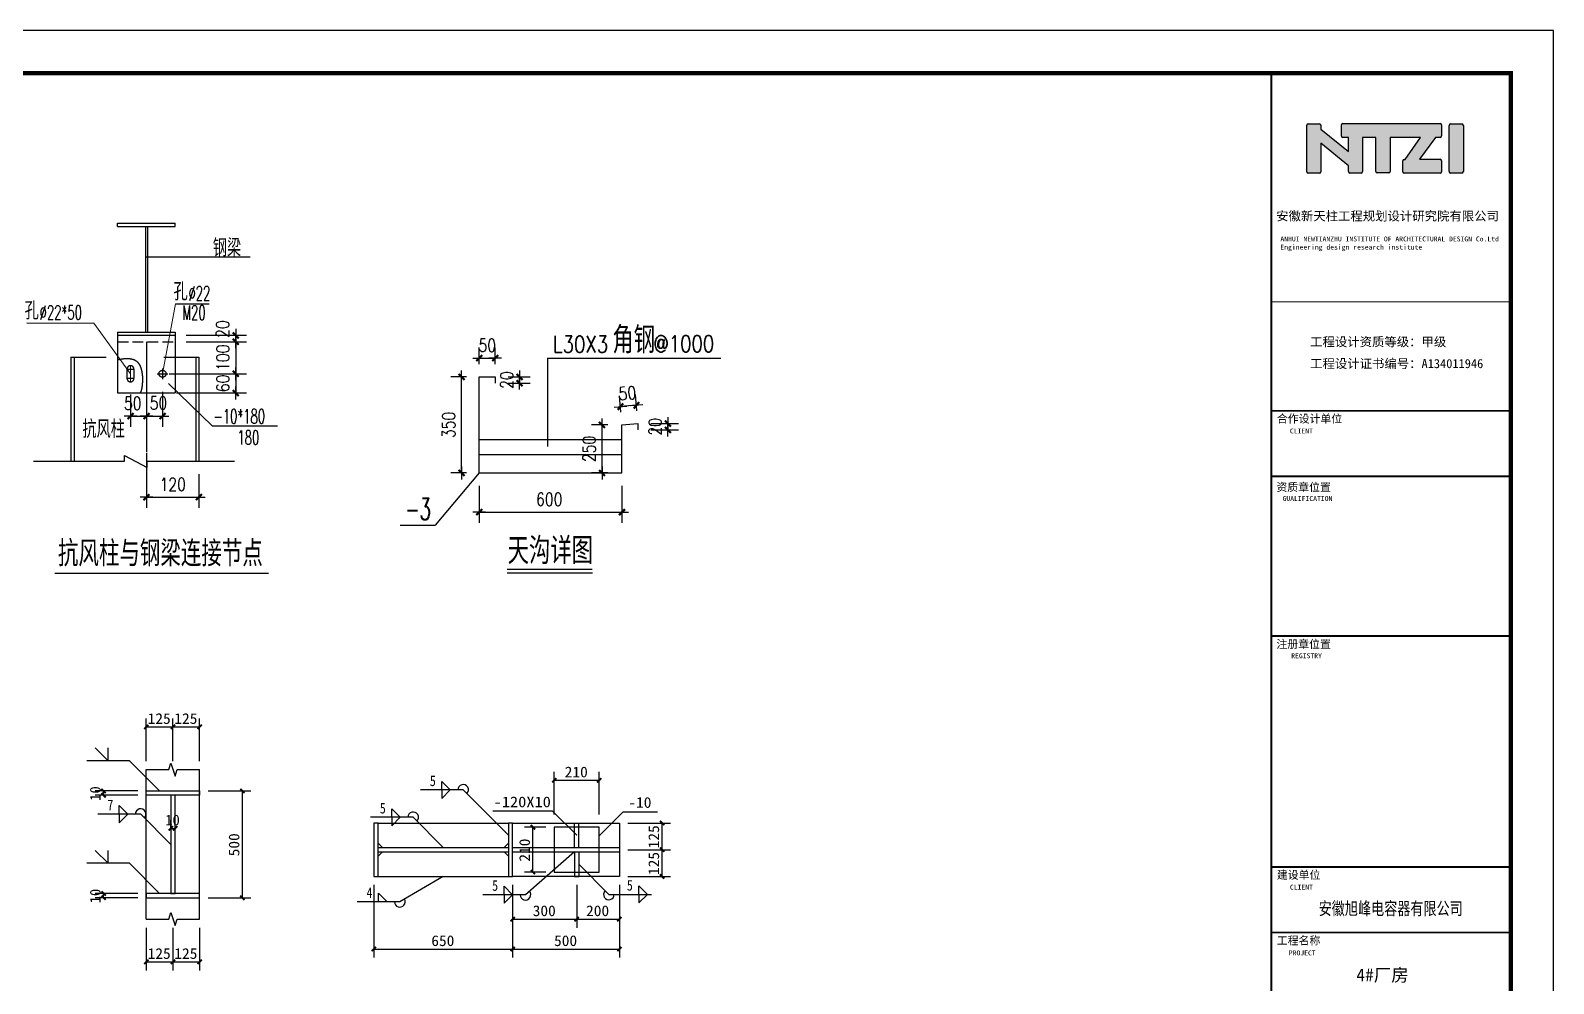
# Model space of a CAD drawing. Extents: x 32177600 to 32582346, y -189249 to 154687.
# Drawn here: x 32546674 to 32582346, y 33143 to 55451 of the extents above; entities that cross this region are included whole.
import ezdxf
from ezdxf.enums import TextEntityAlignment as Align

# ---------------------------------------------------------------- set-up
doc = ezdxf.new("R2010")
doc.units = 0
doc.header["$LTSCALE"] = 1000
doc.header["$MEASUREMENT"] = 0
doc.linetypes.add('ACAD_ISO04W100', pattern=[30.5, 24, -3, 0.5, -3])
doc.linetypes.add('DASH', pattern=[0.35, 0.25, -0.1])
doc.layers.get('0').update_dxf_attribs({"linetype": 'CONTINUOUS'})
doc.layers.get('DEFPOINTS').update_dxf_attribs({"linetype": 'CONTINUOUS'})
for name, color, linetype in [('10', 7, 'CONTINUOUS'), ('GREEN', 3, 'CONTINUOUS'), ('PUB_', 7, 'CONTINUOUS'), ('PUB_DIM', 3, 'CONTINUOUS'), ('PUB_TAB', 7, 'CONTINUOUS'), ('PUB_TEXT', 7, 'CONTINUOUS'), ('PUB_TITLE', 4, 'CONTINUOUS'), ('尺寸标注', 253, 'CONTINUOUS'), ('焊缝标注', 253, 'CONTINUOUS'), ('编号标注', 253, 'CONTINUOUS'), ('钢板标注', 253, 'CONTINUOUS')]:
    doc.layers.add(name, color=color, linetype=linetype)
doc.layers.add('标注线', color=7, linetype='CONTINUOUS', lineweight=13)
doc.styles.add('_HZTXT', font='txt.shx', dxfattribs={"width": 0.8, "bigfont": 'hztxt.shx'})
doc.styles.add('_SIMPLEX', font='SIMPLEX', dxfattribs={"width": 0.8})
doc.styles.add('DIM_FONT', font='SIMPLEX.shx', dxfattribs={"width": 0.8})
doc.styles.add('STYLE-黑体', font='simhei.ttf')
doc.styles.add('TQ', font='')
doc.styles.add('中西', font='romans.shx', dxfattribs={"width": 0.8, "height": 350, "bigfont": 'hztxt.shx'})
doc.styles.get('TQ').set_extended_font_data('SimSun')
doc.dimstyles.new('DIMN', dxfattribs={"dimtxt": 300, "dimasz": 1, "dimexe": 250, "dimexo": 300, "dimgap": 150, "dimtad": 1, "dimdec": 0, "dimzin": 0, "dimdsep": 46, "dimtxsty": 'DIM_FONT', "dimblk": '_DIMX', "dimcen": 0.09, "dimclrt": 7, "dimadec": 0, "dimazin": 0, "dimtfac": 1, "dimtdec": 0, "dimtix": 1, "dimtmove": 2, "dimatfit": 3, "dimldrblk": '_DIMX', "dimfxl": 0, "dimtolj": 1, "dimtzin": 0, "dimarcsym": 0})

# ---------------------------------------------------------------- blocks, each defined once
blk = doc.blocks.new('tk')
h = blk.add_hatch(color=256)
h.paths.add_polyline_path([(31009895, -54327), (31010541, -54856), (31010541, -54993, 0.414214), (31010573, -55025), (31010836, -55025, 0.414214), (31010868, -54993), (31010868, -54194), (31011182, -54194), (31011182, -54992, 0.414214), (31011214, -55024), (31011484, -55024, 0.414214), (31011516, -54992), (31011516, -54195), (31012229, -54195), (31011867, -54706), (31011845, -54706, 0.414214), (31011813, -54738), (31011813, -55000, 0.414214), (31011845, -55032), (31012685, -55032, 0.414214), (31012717, -55000), (31012717, -54736, 0.414214), (31012685, -54704), (31012205, -54704), (31012579, -54190), (31012686, -54190, 0.414214), (31012718, -54158), (31012718, -53897, 0.414214), (31012686, -53865), (31010407, -53865, 0.414214), (31010375, -53897), (31010375, -54164, 0.414214), (31010407, -54196), (31010538, -54196), (31010538, -54524), (31009893, -53997), (31009893, -53908, 0.41489), (31009861, -53876), (31009593, -53876, 0.414214), (31009561, -53908), (31009561, -54996, 0.414214), (31009593, -55028), (31009863, -55028, 0.414214), (31009895, -54996)])
h.paths.add_polyline_path([(31012899, -54993, 0.414214), (31012931, -55025), (31013198, -55025, 0.414214), (31013230, -54993), (31013230, -53909, 0.414214), (31013198, -53877), (31012931, -53877, 0.414214), (31012899, -53909)])
for p, q in [((31009561, -54996), (31009561, -53908)), ((31009593, -53876), (31009861, -53876)), ((31009893, -53908), (31009893, -53997)), ((31009893, -53997), (31010538, -54524)), ((31010375, -54164), (31010375, -53897)), ((31010407, -53865), (31012686, -53865)), ((31010538, -54196), (31010407, -54196)), ((31010538, -54524), (31010538, -54196)), ((31011182, -54194), (31010868, -54194)), ((31010868, -54194), (31010868, -54993)), ((31011182, -54992), (31011182, -54194)), ((31012229, -54195), (31011516, -54195)), ((31011516, -54195), (31011516, -54992)), ((31011867, -54706), (31012229, -54195)), ((31012579, -54190), (31012205, -54704)), ((31012686, -54190), (31012579, -54190)), ((31012718, -53897), (31012718, -54158)), ((31012899, -54993), (31012899, -53909)), ((31012931, -53877), (31013198, -53877)), ((31013230, -53909), (31013230, -54993)), ((31010541, -54856), (31009895, -54327)), ((31009895, -54327), (31009895, -54996)), ((31010541, -54993), (31010541, -54856)), ((31011813, -55000), (31011813, -54738)), ((31011845, -54706), (31011867, -54706)), ((31012205, -54704), (31012685, -54704)), ((31012717, -54736), (31012717, -55000)), ((31009863, -55028), (31009593, -55028)), ((31010836, -55025), (31010573, -55025)), ((31011484, -55024), (31011214, -55024)), ((31012685, -55032), (31011845, -55032)), ((31013198, -55025), (31012931, -55025))]:
    blk.add_line(p, q)
for centre, start, end in [((31009593, -53908), 90, 180), ((31009861, -53908), 359.8676, 90), ((31010407, -53897), 90, 180), ((31010407, -54164), 180, 270), ((31012686, -53897), 0, 90), ((31012686, -54158), 270, 0), ((31012931, -53909), 90, 180), ((31013198, -53909), 0, 90), ((31011845, -54738), 90, 180), ((31012685, -54736), 0, 90), ((31009593, -54996), 180, 270), ((31009863, -54996), 270, 0), ((31010573, -54993), 180, 270), ((31010836, -54993), 270, 0), ((31011214, -54992), 180, 270), ((31011484, -54992), 270, 0), ((31011845, -55000), 180, 270), ((31012685, -55000), 270, 0), ((31012931, -54993), 180, 270), ((31013198, -54993), 270, 0)]:
    blk.add_arc(centre, 32, start, end)
at = {"layer": 'PUB_TEXT'}
for q in [(31013606, -52688), (31014342, -53218)]:
    blk.add_line((31014342, -52688), q, dxfattribs=at)
at = {"layer": 'PUB_TITLE'}
blk.add_line((31014342, -52688), (31008732, -52688), dxfattribs=at)
at = {"layer": 'PUB_TITLE', "lineweight": 40}
blk.add_line((31008730, -62123), (31014340, -62123), dxfattribs=at)
for points, const_width in [([(31008732, -52688), (31008732, -92688)], 42.5), ([(31008732, -58043), (31014342, -58043)], 25.5), ([(31008732, -60593), (31014342, -60593)], 42.5), ([(31008732, -62123), (31014342, -62123)], 42.5), ([(31008730, -65863), (31014340, -65863)], 42.5), ([(31008732, -71271), (31014342, -71271)], 42.5), ([(31008732, -72801), (31014342, -72801)], 42.5)]:
    blk.add_lwpolyline(points, dxfattribs=dict(at, const_width=const_width))
at = {"layer": 'PUB_TEXT', "char_height": 212.5, "attachment_point": 1, "style": 'TQ'}
for s, insert in [('安徽新天柱工程规划设计研究院有限公司 ', (31008846, -55925)), ('工程设计资质等级：甲级 ', (31009642, -58869)), ('工程设计证书编号：{\\C0;A134011946} ', (31009642, -59379))]:
    blk.add_mtext(s, dxfattribs=dict(at, insert=insert))
at = {"layer": 'PUB_TEXT', "attachment_point": 1, "style": 'TQ'}
for s, insert, char_height, width in [('ANHUI NEWTIANZHU INSTITUTE OF ARCHITECTURAL DESIGN Co.Ltd\\PEngineering design research institute', (31008945, -56511), 114.75, 5257.35), ('合作设计单位', (31008862, -60683), 187, 1749.26), ('CLIENT', (31009168, -61006), 114.8, 2399.55), ('资质章位置', (31008851, -62285), 187, 2125), ('GUALIFICATION', (31008995, -62587), 114.75, 2680.9), ('注册章位置', (31008851, -65960), 187, 1530), ('REGISTRY', (31009199, -66268), 114.8, 2399.55), ('建设单位', (31008862, -71361), 187, 1111.8), ('CLIENT', (31009168, -71684), 114.8, 2399.55), ('工程名称', (31008860, -72899), 187, 1111.8), ('PROJECT', (31009142, -73224), 114.8, 2399.55)]:
    blk.add_mtext(s, dxfattribs=dict(at, insert=insert, char_height=char_height, width=width))
blk = doc.blocks.new('_DIMX')
blk.add_line((-150, 0), (150, 0))
at = {"const_width": 50}
blk.add_lwpolyline([(-70, -70), (70, 70)], dxfattribs=at)
blk = doc.blocks.new('*D125')
at = {"layer": 'DEFPOINTS', "color": 0}
for p in [(32549620, 47416), (32549794, 46966), (32551482, 46966)]:
    blk.add_point(p, dxfattribs=at)
at = {"layer": 'PUB_DIM', "color": 0, "lineweight": -2}
for p, q in [((32549920, 47416), (32551732, 47416)), ((32551482, 47417), (32551482, 47418)), ((32551482, 47416), (32551482, 46966)), ((32550094, 46966), (32551732, 46966)), ((32551482, 46965), (32551482, 46964))]:
    blk.add_line(p, q, dxfattribs=at)
for p, rotation in [((32551482, 47416), 270), ((32551482, 46966), 90)]:
    blk.add_blockref('_DIMX', p, dxfattribs=dict(at, rotation=rotation))
at = {"layer": 'PUB_DIM', "color": 7, "insert": (32551182, 47191), "char_height": 300, "attachment_point": 5, "rotation": 90, "style": 'DIM_FONT'}
blk.add_mtext('\\A1;60', dxfattribs=at)
blk = doc.blocks.new('*D126')
at = {"layer": 'DEFPOINTS', "color": 0}
for p in [(32550019, 48166), (32549620, 47416), (32551482, 47416)]:
    blk.add_point(p, dxfattribs=at)
at = {"layer": 'PUB_DIM', "color": 0, "lineweight": -2}
for p, q in [((32550319, 48166), (32551732, 48166)), ((32551482, 48167), (32551482, 48168)), ((32551482, 48166), (32551482, 47416)), ((32549920, 47416), (32551732, 47416)), ((32551482, 47415), (32551482, 47414))]:
    blk.add_line(p, q, dxfattribs=at)
for p, rotation in [((32551482, 48166), 270), ((32551482, 47416), 90)]:
    blk.add_blockref('_DIMX', p, dxfattribs=dict(at, rotation=rotation))
at = {"layer": 'PUB_DIM', "color": 7, "insert": (32551182, 47791), "char_height": 300, "attachment_point": 5, "rotation": 90, "style": 'DIM_FONT'}
blk.add_mtext('\\A1;100', dxfattribs=at)
blk = doc.blocks.new('*D127')
at = {"layer": 'DEFPOINTS', "color": 0}
for p in [(32550019, 48316), (32550019, 48166), (32551482, 48166)]:
    blk.add_point(p, dxfattribs=at)
at = {"layer": 'PUB_DIM', "color": 0, "lineweight": -2}
for p, q in [((32550319, 48316), (32551732, 48316)), ((32550319, 48166), (32551732, 48166)), ((32551482, 48317), (32551482, 48318)), ((32551482, 48316), (32551482, 48166)), ((32551482, 48165), (32551482, 48164))]:
    blk.add_line(p, q, dxfattribs=at)
for p, rotation in [((32551482, 48316), 270), ((32551482, 48166), 90)]:
    blk.add_blockref('_DIMX', p, dxfattribs=dict(at, rotation=rotation))
at = {"layer": 'PUB_DIM', "color": 7, "insert": (32551175, 48462), "char_height": 300, "attachment_point": 5, "rotation": 90, "style": 'DIM_FONT'}
blk.add_mtext('\\A1;20', dxfattribs=at)

msp = doc.modelspace()

# ---------------------------------------------------------------- linework, layer by layer
at = {"linetype": 'ACAD_ISO04W100'}
for p, q in [((32548716.7, 50865.6), (32548716.7, 50940.6)), ((32548716.7, 50940.6), (32550066.7, 50940.6)), ((32548716.7, 50865.6), (32550066.7, 50865.6)), ((32549369.2, 50865.6), (32549369.2, 48390.6)), ((32549414.2, 50865.6), (32549414.2, 48390.6)), ((32550066.7, 50865.6), (32550066.7, 50940.6)), ((32548716.7, 48390.6), (32550066.7, 48390.6)), ((32548716.7, 48390.6), (32548716.7, 48315.6)), ((32548716.7, 48315.6), (32548716.7, 46965.6)), ((32548716.7, 48315.6), (32550066.7, 48315.6)), ((32549391.7, 48165.6), (32549391.7, 45584.6)), ((32550066.7, 48390.6), (32550066.7, 48315.6)), ((32550066.7, 48315.6), (32550066.7, 46965.6)), ((32547619.4, 47807.3), (32547619.4, 45368.3)), ((32547619.4, 47807.3), (32548444.4, 47807.3)), ((32547694.4, 47807.3), (32547694.4, 45368.3)), ((32549794.4, 47807.3), (32550619.4, 47807.3)), ((32550544.4, 47807.3), (32550544.4, 45368.3)), ((32550619.4, 47807.3), (32550619.4, 45368.3)), ((32548934.2, 47520.6), (32548934.2, 47310.6)), ((32548934.2, 47520.6), (32549099.2, 47520.6)), ((32549099.2, 47520.6), (32549099.2, 47310.6)), ((32549766.7, 47541.4), (32549766.7, 47289.7)), ((32548934.2, 47310.6), (32549099.2, 47310.6)), ((32549640.9, 47415.6), (32549892.6, 47415.6)), ((32548716.7, 46965.6), (32550066.7, 46965.6)), ((32546746.6, 45368.3), (32548878.5, 45368.3)), ((32548878.5, 45505.4), (32549406, 45222.7)), ((32548878.5, 45368.3), (32548878.5, 45505.4)), ((32549406, 45222.7), (32549406, 45368.3)), ((32549406, 45368.3), (32551455.9, 45368.3))]:
    msp.add_line(p, q, dxfattribs=at)
for p, q in [((32549385.9, 50151.4), (32551821.6, 50151.4)), ((32558787.6, 47780.9), (32558787.6, 45716.5)), ((32557185.4, 47343.7), (32557560.4, 47343.7)), ((32557185.4, 45093.7), (32557185.4, 47343.7)), ((32557560.4, 47343.7), (32557560.4, 47193.7)), ((32560528.6, 46218.7), (32560902.3, 46249.8)), ((32560528.6, 45093.7), (32560528.6, 46218.7)), ((32560902.3, 46249.8), (32560902.3, 46099.8)), ((32557185.4, 45093.7), (32560528.6, 45093.7)), ((32557836.7, 42843.5), (32559826.8, 42843.5)), ((32557836.7, 42756.2), (32559835.6, 42756.2))]:
    msp.add_line(p, q)
at = {"linetype": 'DASH'}
msp.add_line((32548716.7, 48165.6), (32550066.7, 48165.6), dxfattribs=at)
at = {"color": 0, "linetype": 'ByBlock'}
for p, q in [((32557185.4, 47643.7), (32557185.4, 48031.7)), ((32557560.4, 47643.7), (32557560.4, 48031.7)), ((32557184.4, 47781.7), (32557183.4, 47781.7)), ((32557185.4, 47781.7), (32557560.4, 47781.7)), ((32557561.4, 47781.7), (32557562.4, 47781.7)), ((32556885.4, 47343.7), (32556520.6, 47343.7)), ((32556770.6, 45094.7), (32556770.6, 47342.7)), ((32557860.4, 47343.7), (32558380, 47343.7)), ((32557860.4, 47193.7), (32558380, 47193.7)), ((32558130, 47344.7), (32558130, 47345.7)), ((32558130, 47193.7), (32558130, 47343.7)), ((32558130, 47192.7), (32558130, 47191.7)), ((32560503.7, 46517.7), (32560472.2, 46895.6)), ((32560877.4, 46548.8), (32560845.9, 46926.8)), ((32560492, 46646.4), (32560491, 46646.3)), ((32560866.7, 46677.6), (32560493, 46646.5)), ((32560867.7, 46677.7), (32560868.7, 46677.8)), ((32560194.6, 46218.7), (32559811.4, 46218.7)), ((32560061.4, 45094.7), (32560061.4, 46217.7)), ((32561202.3, 46249.8), (32561854.7, 46249.8)), ((32561202.3, 46099.8), (32561854.7, 46099.8)), ((32561604.7, 46250.8), (32561604.7, 46251.8)), ((32561604.7, 46249.8), (32561604.7, 46099.8)), ((32561604.7, 46098.8), (32561604.7, 46097.8)), ((32556885.4, 45093.7), (32556520.6, 45093.7)), ((32560194.6, 45093.7), (32559811.4, 45093.7)), ((32557185.4, 44793.7), (32557185.4, 43926.1)), ((32560528.6, 44793.7), (32560528.6, 43926.1)), ((32557186.4, 44176.1), (32560527.6, 44176.1))]:
    msp.add_line(p, q, dxfattribs=at)
at = {"linetype": 'ACAD_ISO04W100'}
msp.add_circle((32549766.7, 47415.6), 82.5, dxfattribs=at)
for centre, start, end in [((32549016.7, 47520.6), 0, 180), ((32549016.7, 47310.6), 180, 0)]:
    msp.add_arc(centre, 82.5, start, end, dxfattribs=at)
msp.add_open_spline([(32548716.7, 47743.4), (32548716.7, 47743.4), (32549401.7, 47938.9), (32549302.1, 47042.8), (32549243.1, 46965.6)], degree=3, knots=[0, 0, 0, 0, 70.1880772, 173.8947467, 173.8947467, 173.8947467, 173.8947467], dxfattribs=at)
msp.add_solid([(32557185.4, 45093.7), (32557040.9, 44954), (32557071.4, 44928.2)])
at = {"layer": '10', "const_width": 33.7, "elevation": 675}
msp.add_lwpolyline([(32547241.1, 42742), (32552250.5, 42742)], dxfattribs=at)
at = {"layer": 'DEFPOINTS', "color": 0, "linetype": 'ByBlock'}
for p in [(32557560.4, 47781.7), (32556770.6, 47343.7), (32557185.4, 47343.7), (32557185.4, 47343.7), (32557560.4, 47343.7), (32557560.4, 47343.7), (32557560.4, 47193.7), (32558130, 47343.7), (32560493, 46646.5), (32560061.4, 46218.7), (32560528.6, 46218.7), (32560528.6, 46218.7), (32560902.3, 46249.8), (32560902.3, 46249.8), (32560902.3, 46099.8), (32561604.7, 46099.8), (32557185.4, 45093.7), (32557185.4, 45093.7), (32560528.6, 45093.7), (32560528.6, 45093.7), (32560528.6, 44176.1)]:
    msp.add_point(p, dxfattribs=at)
at = {"layer": 'PUB_'}
for p, q in [((32558787.6, 47780.9), (32562840.2, 47780.9)), ((32560528.6, 45866.1), (32557185.4, 45866.1)), ((32560528.6, 45517.9), (32557185.4, 45517.9))]:
    msp.add_line(p, q, dxfattribs=at)
at = {"layer": 'PUB_DIM'}
for p, q in [((32549391.7, 45568.9), (32549391.7, 44276.7)), ((32550619.4, 45068.3), (32550619.4, 44276.7)), ((32549392.7, 44526.7), (32550618.4, 44526.7))]:
    msp.add_line(p, q, dxfattribs=at)
at = {"layer": 'PUB_TEXT'}
for p, q in [((32550072.8, 49054.7), (32550858.1, 49052.1)), ((32546586.3, 48607.9, -147), (32548156.9, 48602.8, -147)), ((32550933.8, 46195.5, -147), (32552459.4, 46195.5, -147)), ((32557185.4, 45093.7), (32556153, 43875)), ((32555331.6, 43875), (32556153, 43875))]:
    msp.add_line(p, q, dxfattribs=at)
at = {"layer": 'PUB_TITLE'}
msp.add_lwpolyline([(32508046.3, 13451.5), (32582346.3, 13451.5), (32582346.3, 55451.5), (32508046.3, 55451.5)], close=True, dxfattribs=at)
at = {"layer": 'PUB_TITLE', "const_width": 100}
msp.add_lwpolyline([(32510546.3, 14451.5), (32581346.3, 14451.5), (32581346.3, 54451.5), (32510546.3, 54451.5)], close=True, dxfattribs=at)
at = {"layer": '尺寸标注'}
for p, q in [((32549386.9, 38350), (32549386.9, 39350)), ((32550011.9, 38350), (32550011.9, 39350)), ((32550011.9, 38350), (32550011.9, 39350)), ((32550636.9, 38350), (32550636.9, 39350)), ((32549386.9, 39150), (32550011.9, 39150)), ((32550011.9, 39150), (32550636.9, 39150)), ((32549911.9, 38150), (32549961.9, 38303.8)), ((32549961.9, 38303.8), (32550061.7, 37997)), ((32549386.9, 38150), (32549911.9, 38150)), ((32550061.7, 37997), (32550111.9, 38150.8)), ((32550111.9, 38150.8), (32550636.9, 38150)), ((32558942.5, 37100, 100), (32558942.5, 38100, 100)), ((32558942.5, 37900, 100), (32559992.5, 37900, 100)), ((32559992.5, 37100, 100), (32559992.5, 38100, 100)), ((32549186.9, 37650), (32548186.9, 37650)), ((32549186.9, 37550), (32548186.9, 37550)), ((32548386.9, 37550), (32548386.9, 37650)), ((32550836.9, 37650), (32551836.9, 37650)), ((32551636.9, 35150), (32551636.9, 37650)), ((32549961.9, 36765), (32549961.9, 36975)), ((32549961.9, 36775), (32550061.9, 36775)), ((32550061.9, 36765), (32550061.9, 36975)), ((32558742.5, 36800, 100), (32558242.5, 36800, 100)), ((32558442.5, 35750, 100), (32558442.5, 36800, 100)), ((32560667.5, 36900, 100), (32561667.5, 36900, 100)), ((32561467.5, 36275, 100), (32561467.5, 36900, 100)), ((32560667.5, 36275, 100), (32561667.5, 36275, 100)), ((32560667.5, 36275, 100), (32561667.5, 36275, 100)), ((32561467.5, 35650, 100), (32561467.5, 36275, 100)), ((32558742.5, 35750, 100), (32558242.5, 35750, 100)), ((32554717.5, 35450, 100), (32554717.5, 33750, 100)), ((32557967.5, 35450, 100), (32557967.5, 34450, 100)), ((32557967.5, 35450, 100), (32557967.5, 33750, 100)), ((32557967.5, 35450, 100), (32557967.5, 33750, 100)), ((32559467.5, 35450, 100), (32559467.5, 34450, 100)), ((32559467.5, 35450, 100), (32559467.5, 34450, 100)), ((32560467.5, 35450, 100), (32560467.5, 34450, 100)), ((32560467.5, 35450, 100), (32560467.5, 33750, 100)), ((32560667.5, 35650, 100), (32561667.5, 35650, 100)), ((32549186.9, 35250), (32548186.9, 35250)), ((32549186.9, 35150), (32548186.9, 35150)), ((32548386.9, 35150), (32548386.9, 35250)), ((32550836.9, 35150), (32551836.9, 35150)), ((32549386.9, 34650), (32549911.9, 34650)), ((32549911.9, 34650), (32549961.9, 34803.8)), ((32549961.9, 34803.8), (32550061.7, 34497)), ((32550061.7, 34497), (32550111.9, 34650.8)), ((32550111.9, 34650.8), (32550636.9, 34650)), ((32557967.5, 34650, 100), (32559467.5, 34650, 100)), ((32559467.5, 34650, 100), (32560467.5, 34650, 100)), ((32549386.9, 34450), (32549386.9, 33450)), ((32550011.9, 34450), (32550011.9, 33450)), ((32550011.9, 34450), (32550011.9, 33450)), ((32550636.9, 34450), (32550636.9, 33450)), ((32554717.5, 33950, 100), (32557967.5, 33950, 100)), ((32557967.5, 33950, 100), (32560467.5, 33950, 100)), ((32549386.9, 33650), (32550011.9, 33650)), ((32550011.9, 33650), (32550636.9, 33650))]:
    msp.add_line(p, q, dxfattribs=at)
at = {"layer": '尺寸标注', "const_width": 45}
for points in [[(32549336.9, 39100), (32549436.9, 39200)], [(32549961.9, 39100), (32550061.9, 39200)], [(32549961.9, 39100), (32550061.9, 39200)], [(32550586.9, 39100), (32550686.9, 39200)], [(32548336.9, 37700), (32548436.9, 37600)], [(32548336.9, 37600), (32548436.9, 37500)], [(32551586.9, 37700), (32551686.9, 37600)], [(32549911.9, 36725), (32550011.9, 36825)], [(32550011.9, 36725), (32550111.9, 36825)], [(32548336.9, 35300), (32548436.9, 35200)], [(32548336.9, 35200), (32548436.9, 35100)], [(32551586.9, 35200), (32551686.9, 35100)], [(32549336.9, 33600), (32549436.9, 33700)], [(32549961.9, 33600), (32550061.9, 33700)], [(32549961.9, 33600), (32550061.9, 33700)], [(32550586.9, 33600), (32550686.9, 33700)]]:
    msp.add_lwpolyline(points, dxfattribs=at)
at = {"layer": '尺寸标注', "color": 3}
for points in [[(32549386.9, 34650), (32549386.9, 38150)], [(32550636.9, 34650), (32550636.9, 38150)]]:
    msp.add_lwpolyline(points, dxfattribs=at)
at = {"layer": '尺寸标注', "const_width": 45, "elevation": 100}
for points in [[(32558892.5, 37850), (32558992.5, 37950)], [(32559942.5, 37850), (32560042.5, 37950)], [(32558392.5, 36850), (32558492.5, 36750)], [(32561417.5, 36950), (32561517.5, 36850)], [(32561417.5, 36325), (32561517.5, 36225)], [(32561417.5, 36325), (32561517.5, 36225)], [(32558392.5, 35800), (32558492.5, 35700)], [(32561417.5, 35700), (32561517.5, 35600)], [(32557917.5, 34600), (32558017.5, 34700)], [(32559417.5, 34600), (32559517.5, 34700)], [(32559417.5, 34600), (32559517.5, 34700)], [(32560417.5, 34600), (32560517.5, 34700)], [(32554667.5, 33900), (32554767.5, 34000)], [(32557917.5, 33900), (32558017.5, 34000)], [(32557917.5, 33900), (32558017.5, 34000)], [(32560417.5, 33900), (32560517.5, 34000)]]:
    msp.add_lwpolyline(points, dxfattribs=at)
at = {"layer": '尺寸标注', "color": 3, "elevation": 100}
for points in [[(32554817.5, 36900), (32554717.5, 36900)], [(32554717.5, 36900), (32554717.5, 35650)], [(32554817.5, 35650), (32554817.5, 36900)], [(32557967.5, 36900), (32557867.5, 36900)], [(32557867.5, 36900), (32557867.5, 35650)], [(32557967.5, 35650), (32557967.5, 36900)], [(32554817.5, 36325), (32557867.5, 36325)], [(32554817.5, 36225), (32557867.5, 36225)], [(32554717.5, 35650), (32554817.5, 35650)], [(32557867.5, 35650), (32557967.5, 35650)]]:
    msp.add_lwpolyline(points, dxfattribs=at)
at = {"layer": '标注线', "linetype": 'ACAD_ISO04W100'}
for p, q in [((32550072.8, 49054.7), (32549766.7, 47415.6)), ((32548156.9, 48602.8, -147), (32549016.7, 47415.6)), ((32549016.7, 47603.1), (32549016.7, 47228.1)), ((32550933.8, 46195.5, -147), (32549905.2, 47187.4))]:
    msp.add_line(p, q, dxfattribs=at)
at = {"layer": '焊缝标注'}
for p, q in [((32548493.2, 38357.9), (32548193.2, 38657.9)), ((32548493.2, 38357.9), (32548493.2, 38657.9)), ((32548993.2, 38357.9), (32547993.2, 38357.9)), ((32549699.4, 37650), (32548993.2, 38357.9)), ((32556508.1, 37674.4, 100), (32556308.1, 37874.4, 100)), ((32556308.1, 37674.4, 100), (32556308.1, 37874.4, 100)), ((32556808.1, 37674.4, 100), (32555808.1, 37674.4, 100)), ((32556508.1, 37674.4, 100), (32556308.1, 37474.4, 100)), ((32556308.1, 37674.4, 100), (32556308.1, 37474.4, 100)), ((32557867.5, 36612.5, 100), (32556808.1, 37674.4, 100)), ((32549255.7, 37107.9), (32548255.7, 37107.9)), ((32548955.7, 37107.9), (32548755.7, 37307.9)), ((32548755.7, 37107.9), (32548755.7, 37307.9)), ((32548955.7, 37107.9), (32548755.7, 36907.9)), ((32548755.7, 37107.9), (32548755.7, 36907.9)), ((32549961.9, 36400), (32549255.7, 37107.9)), ((32555336.2, 37032.9, 100), (32555136.2, 37232.9, 100)), ((32555136.2, 37032.9, 100), (32555136.2, 37232.9, 100)), ((32555636.2, 37032.9, 100), (32554636.2, 37032.9, 100)), ((32555336.2, 37032.9, 100), (32555136.2, 36832.9, 100)), ((32555136.2, 37032.9, 100), (32555136.2, 36832.9, 100)), ((32556342.5, 36325, 100), (32555636.2, 37032.9, 100)), ((32548493.2, 35957.9), (32548193.2, 36257.9)), ((32548493.2, 35957.9), (32548493.2, 36257.9)), ((32559417.5, 36225, 100), (32558266.9, 35222.5, 100)), ((32548993.2, 35957.9), (32547993.2, 35957.9)), ((32549699.4, 35250), (32548993.2, 35957.9)), ((32559517.5, 35937.5, 100), (32560222.6, 35228.4, 100)), ((32556342.5, 35650, 100), (32555326.2, 35055.4, 100)), ((32557966.9, 35222.5, 100), (32557766.9, 35422.5, 100)), ((32557766.9, 35222.5, 100), (32557766.9, 35422.5, 100)), ((32560922.6, 35428.4, 100), (32561122.6, 35228.4, 100)), ((32560922.6, 35228.4, 100), (32560922.6, 35428.4, 100)), ((32555326.2, 35055.4, 100), (32554326.2, 35055.4, 100)), ((32555026.2, 35055.4, 100), (32554826.2, 35255.4, 100)), ((32554826.2, 35055.4, 100), (32554826.2, 35255.4, 100)), ((32558266.9, 35222.5, 100), (32557266.9, 35222.5, 100)), ((32557966.9, 35222.5, 100), (32557766.9, 35022.5, 100)), ((32557766.9, 35222.5, 100), (32557766.9, 35022.5, 100)), ((32560222.6, 35228.4, 100), (32561222.6, 35228.4, 100)), ((32560922.6, 35028.4, 100), (32561122.6, 35228.4, 100)), ((32560922.6, 35228.4, 100), (32560922.6, 35028.4, 100))]:
    msp.add_line(p, q, dxfattribs=at)
at = {"layer": '焊缝标注', "color": 2, "elevation": 100}
for points in [[(32559417.5, 36325), (32559417.5, 36900)], [(32559417.5, 36900), (32559517.5, 36900)], [(32559517.5, 36325), (32559517.5, 36900)], [(32557967.5, 36325), (32560467.5, 36325)], [(32557967.5, 36225), (32560467.5, 36225)], [(32559417.5, 36225), (32559417.5, 35650)], [(32559517.5, 36225), (32559517.5, 35650)], [(32559417.5, 35650), (32559517.5, 35650)]]:
    msp.add_lwpolyline(points, dxfattribs=at)
at = {"layer": '焊缝标注'}
for centre, start, end in [((32556808.1, 37674.4, 100), 314.93158, 180.00001), ((32549255.7, 37107.9), 314.93158, 180.00001), ((32555636.2, 37032.9, 100), 314.93155, 180.00001), ((32560222.6, 35228.4, 100), 134.84033, 0), ((32555326.2, 35055.4, 100), 179.99999, 30.33012), ((32558266.9, 35222.5, 100), 179.99999, 41.06372)]:
    msp.add_arc(centre, 125, start, end, dxfattribs=at)
for points in [[(32549699.4, 37650), (32549639.4, 37731.4), (32549618.2, 37710.2)], [(32549961.9, 36400), (32549901.9, 36481.4), (32549880.7, 36460.2)], [(32556342.5, 36325, 100), (32556282.5, 36406.4, 100), (32556261.2, 36385.2, 100)], [(32557867.5, 36612.5, 100), (32557807.5, 36693.9, 100), (32557786.2, 36672.7, 100)], [(32559417.5, 36225, 100), (32559332.2, 36170.6, 100), (32559351.9, 36148, 100)], [(32559517.5, 35937.5, 100), (32559577.4, 35856, 100), (32559598.6, 35877.1, 100)], [(32549699.4, 35250), (32549639.4, 35331.4), (32549618.2, 35310.2)], [(32556342.5, 35650, 100), (32556248.6, 35612.4, 100), (32556263.7, 35586.5, 100)]]:
    msp.add_solid(points, dxfattribs=at)
at = {"layer": '编号标注', "color": 2}
for points in [[(32549386.9, 37650), (32550636.9, 37650)], [(32549386.9, 37550), (32549386.9, 37650)], [(32550636.9, 37550), (32549386.9, 37550)], [(32550061.9, 37550), (32549961.9, 37550)], [(32549961.9, 37550), (32549961.9, 35250)], [(32550061.9, 35250), (32550061.9, 37550)], [(32550636.9, 37650), (32550636.9, 37550)], [(32550636.9, 35250), (32549386.9, 35250)], [(32549386.9, 35250), (32549386.9, 35150)], [(32549386.9, 35150), (32550636.9, 35150)], [(32549961.9, 35250), (32550061.9, 35250)], [(32550636.9, 35150), (32550636.9, 35250)]]:
    msp.add_lwpolyline(points, dxfattribs=at)
at = {"layer": '编号标注', "color": 2, "elevation": 100}
for points in [[(32554817.5, 36900), (32557867.5, 36900)], [(32557967.5, 36900), (32560467.5, 36900)], [(32557967.5, 35650), (32557967.5, 36900)], [(32559992.5, 36800), (32558942.5, 36800)], [(32558942.5, 36800), (32558942.5, 35750)], [(32559992.5, 35750), (32559992.5, 36800)], [(32560467.5, 36900), (32560467.5, 35650)], [(32554817.5, 36425), (32554917.5, 36325)], [(32557867.5, 36425), (32557767.5, 36325)], [(32554817.5, 36125), (32554917.5, 36225)], [(32557867.5, 36125), (32557767.5, 36225)], [(32558942.5, 35750), (32559992.5, 35750)], [(32554817.5, 35650), (32557867.5, 35650)], [(32560467.5, 35650), (32557967.5, 35650)]]:
    msp.add_lwpolyline(points, dxfattribs=at)
at = {"layer": '钢板标注'}
for p, q in [((32558902.5, 37178.8, 100), (32557502.5, 37178.8, 100)), ((32559467.5, 36612.5, 100), (32558902.5, 37178.8, 100)), ((32559992.5, 36600, 100), (32560558.4, 37165.4, 100)), ((32560558.4, 37165.4, 100), (32561358.4, 37165.4, 100))]:
    msp.add_line(p, q, dxfattribs=at)
at = {"layer": '钢板标注', "const_width": 10, "elevation": 100}
for points in [[(32559472.5, 36612.5, 1), (32559462.5, 36612.5, 1), (32559472.5, 36612.5, 1)], [(32559997.5, 36600, 1), (32559987.5, 36600, 1), (32559997.5, 36600, 1)]]:
    msp.add_lwpolyline(points, format="xyb", close=True, dxfattribs=at)

# ---------------------------------------------------------------- block references
msp.add_blockref('tk', (1567004.1, 107139.9))
msp.add_blockref('tk', (1567004.1, 107139.9))
at = {"color": 0, "linetype": 'ByBlock'}
for p in [(32557185.4, 47781.7), (32560528.6, 44176.1)]:
    msp.add_blockref('_DIMX', p, dxfattribs=at)
for p, rotation in [((32557560.4, 47781.7), 180), ((32556770.6, 47343.7), 90), ((32558130, 47343.7), 270), ((32558130, 47193.7), 90), ((32560493, 46646.5), 4.763641691697704), ((32560866.7, 46677.6), 184.7636416933703), ((32561604.7, 46249.8), 270), ((32560061.4, 46218.7), 90), ((32561604.7, 46099.8), 90), ((32556770.6, 45093.7), 270), ((32560061.4, 45093.7), 270), ((32557185.4, 44176.1), 180)]:
    msp.add_blockref('_DIMX', p, dxfattribs=dict(at, rotation=rotation))
at = {"layer": 'PUB_DIM', "rotation": 180}
msp.add_blockref('_DIMX', (32549391.7, 44526.7), dxfattribs=at)
at = {"layer": 'PUB_DIM'}
msp.add_blockref('_DIMX', (32550619.4, 44526.7), dxfattribs=at)

# ---------------------------------------------------------------- texts
at = {"color": 7, "linetype": 'ByBlock', "char_height": 300, "attachment_point": 5, "style": 'DIM_FONT'}
for s, insert in [('\\A1;50', (32557372.9, 48081.7)), ('600', (32558824.9, 44476.1))]:
    msp.add_mtext(s, dxfattribs=dict(at, insert=insert))
for s, insert, rotation in [('\\A1;20', (32557830, 47268.7), 90), ('\\A1;50', (32560654.9, 46961), 4.76364), ('350', (32556470.6, 46218.7), 90), ('\\A1;20', (32561304.7, 46174.8), 90), ('250', (32559761.4, 45656.2), 90)]:
    msp.add_mtext(s, dxfattribs=dict(at, insert=insert, rotation=rotation))
at = {"layer": 'GREEN', "style": '中西', "width": 0.8}
for s, p in [('L30X3', (32558912.6, 47913.3)), ('@1000', (32561265, 47923))]:
    msp.add_text(s, height=388.13, dxfattribs=at).set_placement(p)
at = {"layer": 'PUB_DIM', "color": 7, "insert": (32550005.6, 44826.7), "char_height": 300, "attachment_point": 5, "style": 'DIM_FONT'}
msp.add_mtext('\\A1;120', dxfattribs=at)
at = {"layer": 'PUB_TAB', "lineweight": -3, "style": 'STYLE-黑体'}
for s, width, p in [('安徽旭峰电容器有限公司', 0.75, (32578532.2, 34750.1)), ('4#厂房', 1.000119, (32578341, 33191.8))]:
    msp.add_text(s, height=300, dxfattribs=dict(at, width=width)).set_placement(p, align=Align.CENTER)
at = {"layer": 'PUB_TEXT', "linetype": 'ACAD_ISO04W100'}
for s, height, style, width, p in [('钢梁', 414.72, '_HZTXT', 0.8, (32550946.4, 50157, -147)), ('孔', 414.7, '_HZTXT', 0.8, (32550025, 49132.5)), ('%%C22', 331.78, '_SIMPLEX', 0.6, (32550375.8, 49132.5)), ('孔', 414.7, '_HZTXT', 0.8, (32546538.5, 48685.7, -147)), ('%%C22*50', 331.78, '_SIMPLEX', 0.6, (32546889.3, 48685.7, -147)), ('M20', 331.78, '_SIMPLEX', 0.6, (32550230.6, 48681.9)), ('抗风柱', 414.72, '_HZTXT', 0.8, (32547890.7, 45914.3, -147)), ('-10*180', 331.78, '_SIMPLEX', 0.6, (32550958.6, 46254.9, -117.6)), ('180', 331.78, '_SIMPLEX', 0.6, (32551520.8, 45759.5))]:
    msp.add_text(s, height=height, rotation=359.99991, dxfattribs=dict(at, style=style, width=width)).set_placement(p)
at = {"layer": 'PUB_TEXT'}
for s, height, style, width, p in [('角钢', 625, '_HZTXT', 0.8, (32560303.7, 47893.2)), ('-3', 500, '_SIMPLEX', 0.6, (32555456.6, 44000)), ('天沟详图', 625, '_HZTXT', 0.8, (32557850.3, 42959.8))]:
    msp.add_text(s, height=height, dxfattribs=dict(at, style=style, width=width)).set_placement(p)
at = {"layer": 'PUB_TEXT', "style": '_HZTXT', "width": 0.8}
msp.add_text('抗风柱与钢梁连接节点', height=600, rotation=359.99991, dxfattribs=at).set_placement((32547316.5, 42907.2, -147))
at = {"layer": '尺寸标注'}
for s, width, p, p2 in [('125', 0.925708, (32549419.4, 39220), (32549959.4, 39220)), ('125', 0.925708, (32550044.4, 39220), (32550584.4, 39220)), ('210', 0.996916, (32559187.5, 37970, 100), (32559727.5, 37970, 100)), ('10', 1.165702, (32549831.9, 36845), (32550171.9, 36845)), ('300', 0.925708, (32558437.5, 34720, 100), (32558977.5, 34720, 100)), ('200', 0.925708, (32559687.5, 34720, 100), (32560227.5, 34720, 100)), ('650', 0.863994, (32556062.5, 34020, 100), (32556602.5, 34020, 100)), ('500', 0.925708, (32558937.5, 34020, 100), (32559477.5, 34020, 100)), ('125', 0.925708, (32549419.4, 33720), (32549959.4, 33720)), ('125', 0.925708, (32550044.4, 33720), (32550584.4, 33720))]:
    msp.add_text(s, height=250, dxfattribs=dict(at, width=width)).set_placement(p, p2, align=Align.FIT)
for s, width, p, p2 in [('10', 1.165715, (32548316.9, 37420), (32548316.9, 37760)), ('125', 0.925715, (32561397.5, 36307.5, 100), (32561397.5, 36847.5, 100)), ('500', 0.925715, (32551566.9, 36120), (32551566.9, 36660)), ('210', 0.996923, (32558372.5, 35995, 100), (32558372.5, 36535, 100)), ('125', 0.925715, (32561397.5, 35682.5, 100), (32561397.5, 36222.5, 100)), ('10', 1.165715, (32548316.9, 35020), (32548316.9, 35360))]:
    msp.add_text(s, height=250, rotation=90, dxfattribs=dict(at, width=width)).set_placement(p, p2, align=Align.FIT)
at = {"layer": '焊缝标注'}
for s, width, p, p2 in [('5', 0.840015, (32556028.1, 37764.4, 100), (32556168.1, 37764.4, 100)), ('7', 0.839978, (32548475.7, 37197.9), (32548615.7, 37197.9)), ('5', 0.839978, (32554856.2, 37122.9, 100), (32554996.2, 37122.9, 100)), ('4', 0.839978, (32554546.2, 35145.4, 100), (32554686.2, 35145.4, 100)), ('5', 0.839978, (32557486.9, 35312.5, 100), (32557626.9, 35312.5, 100)), ('5', 0.840015, (32560642.6, 35318.4, 100), (32560782.6, 35318.4, 100))]:
    msp.add_text(s, height=250, dxfattribs=dict(at, width=width)).set_placement(p, p2, align=Align.FIT)
at = {"layer": '钢板标注'}
for s, width, p, p2 in [('-120X10', 0.94588, (32557522.5, 37268.8, 100), (32558862.5, 37268.8, 100)), ('-10', 0.996916, (32560678.4, 37255.4, 100), (32561218.4, 37255.4, 100))]:
    msp.add_text(s, height=250, dxfattribs=dict(at, width=width)).set_placement(p, p2, align=Align.FIT)

# ---------------------------------------------------------------- dimensions: what is measured, and where the dimension line sits
at = {"layer": 'PUB_DIM'}
dim = msp.add_linear_dim(base=(32551481.8, 48165.6), p1=(32550019.4, 48315.6), p2=(32550019.4, 48165.6), angle=90, text='20', dimstyle='DIMN', dxfattribs=at)
dim.commit()
dim.dimension.update_dxf_attribs({"geometry": '*D127', "text_midpoint": (32551174.6, 48462.2), "dimtype": 128})
for base, p1, p2, text, picture, middle in [((32551481.8, 47415.6), (32550019.4, 48165.6), (32549620.3, 47415.6), '100', '*D126', (32551181.8, 47790.6)), ((32551481.8, 46965.6), (32549620.3, 47415.6), (32549794.4, 46965.6), '60', '*D125', (32551181.8, 47190.6))]:
    dim = msp.add_linear_dim(base=base, p1=p1, p2=p2, angle=90, text=text, dimstyle='DIMN', dxfattribs=at)
    dim.commit()
    dim.dimension.update_dxf_attribs({"geometry": picture, "text_midpoint": middle})
for base, p1, p2, location in [((32549391.7, 46425.5), (32549016.7, 47228.1), (32549391.7, 47228.1), (32549068.8, 46725.3)), ((32549766.7, 46425.5), (32549391.7, 47228.1), (32549766.7, 47289.7), (32549671.5, 46730.9))]:
    msp.add_linear_dim(base=base, p1=p1, p2=p2, location=location, text='50', dimstyle='DIMN', dxfattribs=at).render()

doc.saveas('drawing.dxf')
